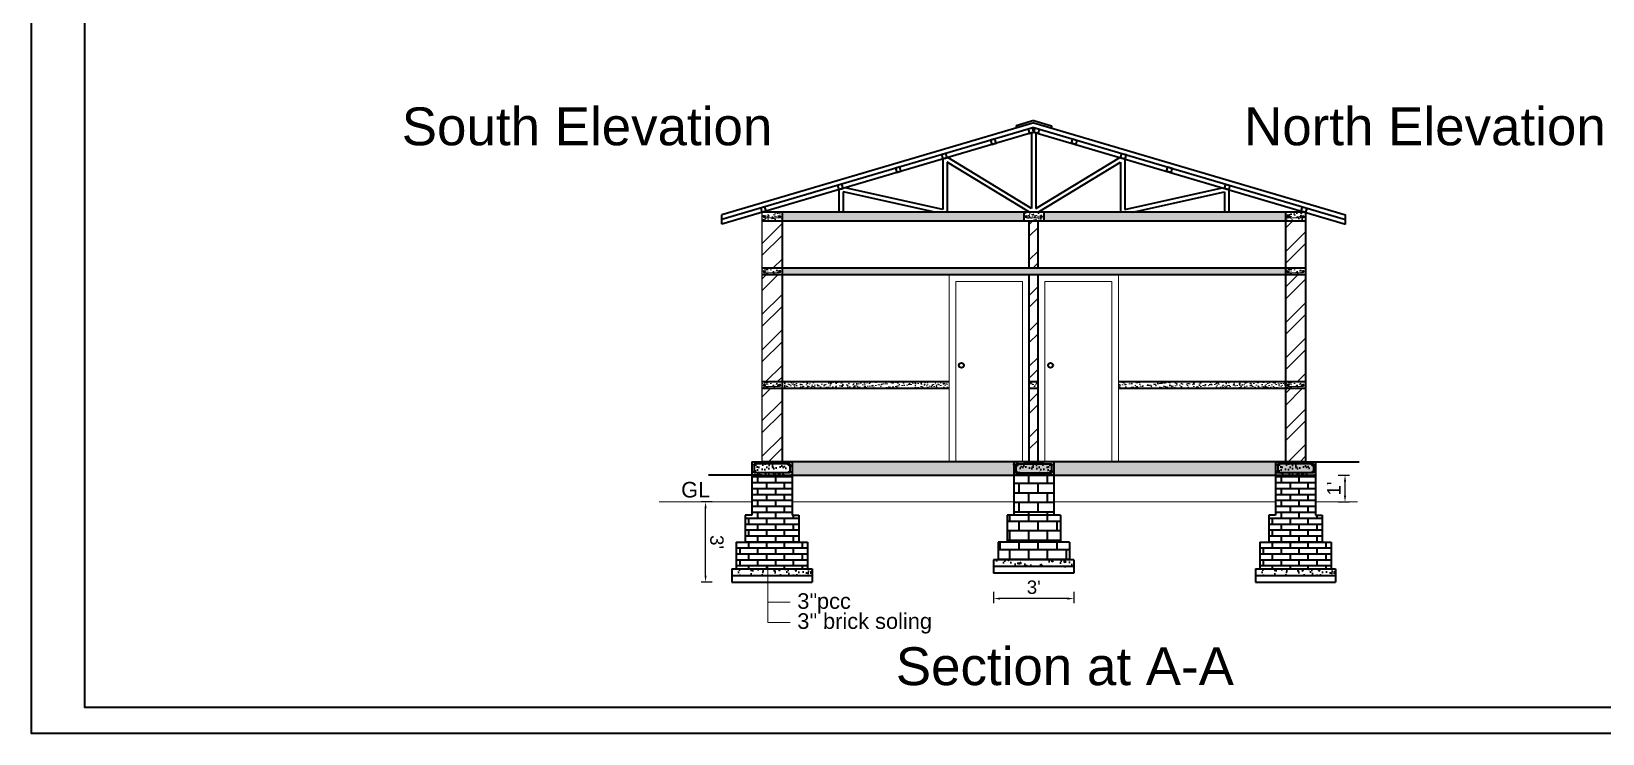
# Model space of a CAD drawing. Header units: inches. Extents: x 352731 to 371558, y -52658 to -39161.
# Drawn here: x 354603 to 355308, y -50405 to -50090 of the extents above; entities that cross this region are included whole.
import ezdxf

# ---------------------------------------------------------------- set-up
doc = ezdxf.new("R2010")
doc.units = ezdxf.units.IN
doc.header["$LTSCALE"] = 2
doc.header["$MEASUREMENT"] = 0
doc.header["$PDMODE"] = 34
doc.layers.get('0').update_dxf_attribs({"linetype": 'CONTINUOUS'})
doc.layers.get('DEFPOINTS').update_dxf_attribs({"color": 141, "linetype": 'CONTINUOUS'})
for name, color, linetype, lineweight in [('door', 20, 'CONTINUOUS', 35), ('steps', 253, 'CONTINUOUS', 20), ('WALL - A', 1, 'CONTINUOUS', 40)]:
    doc.layers.add(name, color=color, linetype=linetype, lineweight=lineweight)
doc.layers.add('Normal Wall', color=7, linetype='CONTINUOUS', lineweight=35, true_color=0xffaf89)
doc.styles.add('Lettring Text', font='arial.ttf')
doc.styles.get("Standard").update_dxf_attribs({"font": 'ARIALN.TTF'})
doc.dimstyles.new('Copy of Standard', dxfattribs={"dimtxt": 6, "dimasz": 2.875, "dimexe": 2, "dimexo": 4, "dimgap": 2, "dimtad": 1, "dimdec": 0, "dimrnd": 1, "dimzin": 0, "dimdsep": 46, "dimlunit": 4, "dimtxsty": 'Lettring Text', "dimcen": 0.1, "dimclrd": 7, "dimclre": 7, "dimclrt": 7, "dimazin": 0, "dimtfac": 0.645, "dimtdec": 0, "dimtmove": 1, "dimatfit": 0, "dimfxl": 3, "dimfxlon": 1, "dimtfillclr": 256, "dimtolj": 1, "dimtzin": 0, "dimlwd": -1, "dimlwe": -1, "dimarcsym": 2})
pattern_1 = [(50, (-8876.962, -20890.6873), (3.586300913, -0.313760675), [0.375, -4.125]), (355, (-8876.962, -20890.6873), (-0.693756668, 3.76096067), [0.3, -3.3]), (100.4514445, (-8876.6632, -20890.7135), (2.892544234, 3.447199955), [0.31870096, -3.50571056]), (46.1842, (-8876.962, -20889.6873), (5.336206653, -0.827596404), [0.5625, -6.1875]), (96.6356355, (-8876.5174, -20889.7563), (4.67330973, 4.870593004), [0.47805171, -5.2585688]), (351.184164, (-8876.962, -20889.6873), (4.673309725, 4.870593), [0.45, -4.950000005]), (21, (-8876.462, -20889.9373), (2.98453526, -2.013094453), [0.375, -4.125]), (326, (-8876.462, -20889.9373), (1.21657666, 3.625750225), [0.3, -3.3]), (71.4514447, (-8876.2134, -20890.105), (4.201111884, 1.612655764), [0.31870095, -3.50571056]), (37.5, (-8876.9621, -20890.6873), (0.0607992766, 1.664469269), [0, -3.26, 0, -3.35, 0, -3.3125]), (7.5, (-8876.962, -20890.6873), (1.315347687, 1.972058559), [0, -1.91, 0, -3.185, 0, -1.2625]), (327.5, (-8878.0771, -20890.6873), (2.669112181, -0.1127743587), [0, -1.25, 0, -3.9, 0, -5.175]), (317.5, (-8878.577, -20890.6873), (2.915930847, 0.500524912), [0, -1.625, 0, -2.59, 0, -3.675])]
pattern_2 = [(45, (-8876.962, -20890.687), (-7.9549513, 7.9549513), []), (45, (-8871.659, -20890.687), (-7.9549513, 7.9549513), [])]
pattern_3 = [(50, (290607.0445, 66229.519), (5.73808146, -0.50201708), [0.6, -6.6]), (355, (290607.0445, 66229.519), (-1.11001067, 6.01753707), [0.48, -5.28]), (100.4514, (290607.5227, 66229.477), (4.62807505, 5.51551634), [0.50992152, -5.6091369]), (46.1842, (290607.0445, 66231.119), (8.5379284, -1.3241521), [0.9, -9.9]), (96.6356, (290607.756, 66231.009), (7.47730164, 7.79294297), [0.7648823, -8.413704]), (351.1842, (290607.0445, 66231.119), (7.47729556, 7.7929488), [0.72, -7.92]), (21, (290607.8445, 66230.719), (4.77525642, -3.22095113), [0.6, -6.6]), (326, (290607.8445, 66230.719), (1.94652266, 5.80120036), [0.48, -5.28]), (71.4514, (290608.2424, 66230.4506), (6.72178103, 2.58024397), [0.50992152, -5.6091369]), (37.5, (290607.0445, 66229.519), (0.097278843, 2.66315083), [0, -5.216, 0, -5.36, 0, -5.3]), (7.5, (290607.0445, 66229.519), (2.1045563, 3.155293695), [0, -3.056, 0, -5.096, 0, -2.02]), (327.5, (290605.2605, 66229.519), (4.27057949, -0.180438974), [0, -2, 0, -6.24, 0, -8.28]), (317.5, (290604.4605, 66229.519), (4.66548935, 0.80083986), [0, -2.6, 0, -4.144, 0, -5.88])]
pattern_4 = [(50, (290842.0445, 66229.519), (5.73808146, -0.50201708), [0.6, -6.6]), (355, (290842.0445, 66229.519), (-1.11001067, 6.01753707), [0.48, -5.28]), (100.4514, (290842.5227, 66229.477), (4.62807505, 5.51551634), [0.50992152, -5.6091369]), (46.1842, (290842.0445, 66231.119), (8.5379284, -1.3241521), [0.9, -9.9]), (96.6356, (290842.756, 66231.009), (7.47730164, 7.79294297), [0.7648823, -8.413704]), (351.1842, (290842.0445, 66231.119), (7.47729556, 7.7929488), [0.72, -7.92]), (21, (290842.8445, 66230.719), (4.77525642, -3.22095113), [0.6, -6.6]), (326, (290842.8445, 66230.719), (1.94652266, 5.80120036), [0.48, -5.28]), (71.4514, (290843.2424, 66230.4506), (6.72178103, 2.58024397), [0.50992152, -5.6091369]), (37.5, (290842.0445, 66229.519), (0.097278843, 2.66315083), [0, -5.216, 0, -5.36, 0, -5.3]), (7.5, (290842.0445, 66229.519), (2.1045563, 3.155293695), [0, -3.056, 0, -5.096, 0, -2.02]), (327.5, (290840.2605, 66229.519), (4.27057949, -0.180438974), [0, -2, 0, -6.24, 0, -8.28]), (317.5, (290839.4605, 66229.519), (4.66548935, 0.80083986), [0, -2.6, 0, -4.144, 0, -5.88])]
pattern_5 = [(130, (419381.0383, 66229.519), (-5.73808146, -0.50201708), [0.6, -6.6]), (185, (419381.038, 66229.519), (1.11001067, 6.01753707), [0.48, -5.28]), (79.5486, (419380.56, 66229.477), (-4.62807505, 5.51551634), [0.50992152, -5.6091369]), (133.8158, (419381.038, 66231.119), (-8.5379284, -1.3241521), [0.9, -9.9]), (83.3644, (419380.327, 66231.009), (-7.47730164, 7.79294297), [0.7648823, -8.413704]), (188.8158, (419381.038, 66231.119), (-7.47729556, 7.7929488), [0.72, -7.92]), (159, (419380.2383, 66230.719), (-4.77525642, -3.22095113), [0.6, -6.6]), (214, (419380.238, 66230.719), (-1.94652266, 5.80120036), [0.48, -5.28]), (108.5486, (419379.8403, 66230.4506), (-6.72178103, 2.58024397), [0.50992152, -5.6091369]), (142.5, (419381.0383, 66229.519), (-0.097278843, 2.66315083), [0, -5.216, 0, -5.36, 0, -5.3]), (172.5, (419381.0383, 66229.519), (-2.1045563, 3.155293695), [0, -3.056, 0, -5.096, 0, -2.02]), (212.5, (419382.8223, 66229.519), (-4.27057949, -0.180438974), [0, -2, 0, -6.24, 0, -8.28]), (222.5, (419383.6223, 66229.519), (-4.66548935, 0.80083986), [0, -2.6, 0, -4.144, 0, -5.88])]
pattern_6 = [(0, (387248.512, 28970.1537), (0, 4.25), []), (90, (387248.512, 28970.154), (-8.5, 5e-16), [4.25, -4.25]), (90, (387252.762, 28970.154), (-8.5, 5e-16), [-4.25, 4.25])]

# ---------------------------------------------------------------- blocks, each defined once
blk = doc.blocks.new('*D584')
at = {"color": 7, "transparency": 16777216}
for p, q in [((354908.48, -50300.71), (354903.48, -50300.71)), ((354905.48, -50333.83), (354905.48, -50303.58)), ((354908.48, -50336.7), (354903.48, -50336.7))]:
    blk.add_line(p, q, dxfattribs=at)
at = {"color": 7, "linetype": 'ByBlock', "transparency": 16777216}
for points in [[(354905.95, -50303.58), (354905, -50303.58), (354905.48, -50300.71)], [(354905.95, -50333.83), (354905, -50333.83), (354905.48, -50336.7)]]:
    blk.add_solid(points, dxfattribs=at)
at = {"layer": 'DEFPOINTS', "color": 0, "linetype": 'ByBlock', "transparency": 16777216}
for p in [(354905.48, -50300.71), (354917.29, -50300.71), (354917.29, -50336.7)]:
    blk.add_point(p, dxfattribs=at)
at = {"color": 7, "linetype": 'ByBlock', "lineweight": 5, "transparency": 16777216, "insert": (354910.54, -50318.71), "char_height": 6, "attachment_point": 5, "rotation": 270.00118, "style": 'Lettring Text'}
blk.add_mtext("\\A1;3'", dxfattribs=at)
blk = doc.blocks.new('*D585')
at = {"color": 7, "transparency": 16777216}
for p, q in [((355189.5, -50288.7), (355194.5, -50288.7)), ((355192.5, -50297.83), (355192.5, -50291.58)), ((355189.5, -50300.71), (355194.5, -50300.71))]:
    blk.add_line(p, q, dxfattribs=at)
at = {"color": 7, "linetype": 'ByBlock', "transparency": 16777216}
for points in [[(355192.02, -50291.58), (355192.98, -50291.58), (355192.5, -50288.7)], [(355192.02, -50297.83), (355192.98, -50297.83), (355192.5, -50300.71)]]:
    blk.add_solid(points, dxfattribs=at)
at = {"layer": 'DEFPOINTS', "color": 0, "linetype": 'ByBlock', "transparency": 16777216}
for p in [(355179.29, -50288.7), (355192.5, -50288.7), (355179.29, -50300.71)]:
    blk.add_point(p, dxfattribs=at)
at = {"color": 7, "linetype": 'ByBlock', "lineweight": 5, "transparency": 16777216, "insert": (355187.49, -50294.71), "char_height": 6, "attachment_point": 5, "rotation": 90, "style": 'Lettring Text'}
blk.add_mtext("\\A1;1'", dxfattribs=at)
blk = doc.blocks.new('*D580')
at = {"color": 7, "transparency": 16777216}
for p, q in [((355034.79, -50341.09), (355034.79, -50346.09)), ((355067.92, -50344.09), (355037.67, -50344.09)), ((355070.79, -50341.09), (355070.79, -50346.09))]:
    blk.add_line(p, q, dxfattribs=at)
at = {"color": 7, "linetype": 'ByBlock', "transparency": 16777216}
for points in [[(355037.67, -50343.61), (355037.67, -50344.57), (355034.79, -50344.09)], [(355067.92, -50343.61), (355067.92, -50344.57), (355070.79, -50344.09)]]:
    blk.add_solid(points, dxfattribs=at)
at = {"layer": 'DEFPOINTS', "color": 0, "linetype": 'ByBlock', "transparency": 16777216}
for p in [(355034.79, -50332.7), (355070.79, -50332.7), (355034.79, -50344.09)]:
    blk.add_point(p, dxfattribs=at)
at = {"color": 7, "linetype": 'ByBlock', "lineweight": 5, "transparency": 16777216, "insert": (355052.79, -50339.02), "char_height": 6, "attachment_point": 5, "style": 'Lettring Text'}
blk.add_mtext("\\A1;3'", dxfattribs=at)

msp = doc.modelspace()

# ---------------------------------------------------------------- hatches: boundary and pattern name
at = {"linetype": 'ByBlock', "lineweight": 5}
h = msp.add_hatch(dxfattribs=at)
h.set_pattern_fill('AR-CONC', scale=0.5, style=0)
h.set_pattern_definition(pattern_1)
h.paths.add_polyline_path([(354939.79, -50170.7), (354930.79, -50170.7), (354930.79, -50174.7), (354939.79, -50174.7)])
h.paths.add_polyline_path([(354938.73, -50173.21, -0.424176), (354938.21, -50172.72, -1), (354939.2, -50172.72, -0.404321), (354938.73, -50173.21), (354931.89, -50173.21, -0.424176), (354931.38, -50172.72, -1), (354932.37, -50172.72, -0.404321), (354931.89, -50173.21)], flags=16)
h = msp.add_hatch(color=7, dxfattribs=at)
h.paths.add_polyline_path([(354931.38, -50172.72, -0.414214), (354931.87, -50172.22), (354932.04, -50172.25, -0.315664), (354932.37, -50172.72, -1)])
h.paths.add_polyline_path([(354938.54, -50172.25), (354938.71, -50172.22, -0.414214), (354939.2, -50172.72, -0.404321), (354938.73, -50173.21), (354938.69, -50173.21, -0.404321), (354938.21, -50172.72, -0.315664)])
h = msp.add_hatch(dxfattribs=at)
h.set_pattern_fill('AR-CONC', scale=0.5, style=0)
h.set_pattern_definition(pattern_1)
h.paths.add_polyline_path([(355048.29, -50170.7), (354939.79, -50170.7), (354939.79, -50174.7), (355048.29, -50174.7)])
h = msp.add_hatch(dxfattribs=at)
h.set_pattern_fill('AR-CONC', scale=0.5, style=0)
h.set_pattern_definition(pattern_1)
h.paths.add_polyline_path([(355057.29, -50170.7), (355048.29, -50170.7), (355048.29, -50174.7), (355057.29, -50174.7)])
h.paths.add_polyline_path([(355056.23, -50173.21, -0.424176), (355055.71, -50172.72, -1), (355056.7, -50172.72, -0.404321), (355056.23, -50173.21), (355049.39, -50173.21, -0.424176), (355048.88, -50172.72, -1), (355049.87, -50172.72, -0.404321), (355049.39, -50173.21)], flags=16)
h = msp.add_hatch(color=7, dxfattribs=at)
h.paths.add_polyline_path([(355048.88, -50172.72, -0.414214), (355049.37, -50172.22), (355049.54, -50172.25, -0.315664), (355049.87, -50172.72, -1)])
h.paths.add_polyline_path([(355056.04, -50172.25), (355056.21, -50172.22, -0.414214), (355056.7, -50172.72, -0.404321), (355056.23, -50173.21), (355056.19, -50173.21, -0.404321), (355055.71, -50172.72, -0.315664)])
h = msp.add_hatch(dxfattribs=at)
h.set_pattern_fill('AR-CONC', scale=0.5, style=0)
h.set_pattern_definition(pattern_1)
h.paths.add_polyline_path([(355165.79, -50174.7), (355165.79, -50170.7), (355057.29, -50170.7), (355057.29, -50174.7)])
h = msp.add_hatch(dxfattribs=at)
h.set_pattern_fill('AR-CONC', scale=0.5, style=0)
h.set_pattern_definition(pattern_1)
h.paths.add_polyline_path([(355174.79, -50170.7), (355165.79, -50170.7), (355165.79, -50174.7), (355174.79, -50174.7)])
h.paths.add_polyline_path([(355173.73, -50173.21, -0.424176), (355173.21, -50172.72, -1), (355174.2, -50172.72, -0.404321), (355173.73, -50173.21), (355166.89, -50173.21, -0.424176), (355166.38, -50172.72, -1), (355167.37, -50172.72, -0.404321), (355166.89, -50173.21)], flags=16)
h = msp.add_hatch(color=7, dxfattribs=at)
h.paths.add_polyline_path([(355166.38, -50172.72, -0.414214), (355166.87, -50172.22), (355167.04, -50172.25, -0.315664), (355167.37, -50172.72, -1)])
h.paths.add_polyline_path([(355173.54, -50172.25), (355173.71, -50172.22, -0.414214), (355174.2, -50172.72, -0.404321), (355173.73, -50173.21), (355173.69, -50173.21, -0.404321), (355173.21, -50172.72, -0.315664)])
h = msp.add_hatch(dxfattribs=at)
h.set_pattern_fill('AR-CONC', scale=0.5, style=0)
h.set_pattern_definition([(50, (308691.8662, 18609.048), (3.58630091, -0.31376067), [0.375, -4.125]), (355, (308691.866, 18609.048), (-0.69375667, 3.76096067), [0.3, -3.3]), (100.4514, (308692.165, 18609.022), (2.89254691, 3.44719771), [0.31870095, -3.50571056]), (46.1842, (308691.866, 18610.048), (5.33620524, -0.82759507), [0.5625, -6.1875]), (96.6356, (308692.311, 18609.979), (4.67331353, 4.87058935), [0.47805144, -5.258565]), (351.1842, (308691.866, 18610.048), (4.67330973, 4.870593), [0.45, -4.95]), (21, (308692.3662, 18609.798), (2.98453526, -2.01309445), [0.375, -4.125]), (326, (308692.366, 18609.798), (1.21657666, 3.62575023), [0.3, -3.3]), (71.4514, (308692.615, 18609.6302), (4.20111314, 1.61265248), [0.31870095, -3.50571056]), (37.5, (308691.8662, 18609.048), (0.060799277, 1.66446927), [0, -3.26, 0, -3.35, 0, -3.3125]), (7.5, (308691.8662, 18609.048), (1.315347687, 1.97205856), [0, -1.91, 0, -3.185, 0, -1.2625]), (327.5, (308690.7512, 18609.048), (2.66911218, -0.112774359), [0, -1.25, 0, -3.9, 0, -5.175]), (317.5, (308690.2512, 18609.048), (2.91593085, 0.50052491), [0, -1.625, 0, -2.59, 0, -3.675])])
h.paths.add_polyline_path([(354939.79, -50195.7), (354930.79, -50195.7), (354930.79, -50198.7), (354939.79, -50198.7)])
h.paths.add_polyline_path([(354938.69, -50197.84, -0.404321), (354938.21, -50197.34, -1), (354939.2, -50197.34, -0.424176), (354938.69, -50197.84), (354931.89, -50197.84, -0.424176), (354931.38, -50197.34, -1), (354932.37, -50197.34, -0.404321), (354931.89, -50197.84)], flags=16)
h = msp.add_hatch(color=7, dxfattribs=at)
h.paths.add_polyline_path([(354939.2, -50197.34, 0.414214), (354938.71, -50196.85), (354938.54, -50196.88, 0.315664), (354938.21, -50197.34, 1)])
h.paths.add_polyline_path([(354932.04, -50196.88), (354931.87, -50196.85, 0.414214), (354931.38, -50197.34, 0.404321), (354931.86, -50197.84), (354931.89, -50197.84, 0.404321), (354932.37, -50197.34, 0.315664)])
h = msp.add_hatch(dxfattribs=at)
h.set_pattern_fill('AR-CONC', scale=0.5, style=0)
h.set_pattern_definition(pattern_1)
h.paths.add_polyline_path([(355165.79, -50198.7), (355165.79, -50195.7), (354939.79, -50195.7), (354939.79, -50198.7)])
h = msp.add_hatch(dxfattribs=at)
h.set_pattern_fill('AR-CONC', scale=0.5, style=0)
h.set_pattern_definition([(50, (308926.8662, 18609.048), (3.58630091, -0.31376067), [0.375, -4.125]), (355, (308926.866, 18609.048), (-0.69375667, 3.76096067), [0.3, -3.3]), (100.4514, (308927.165, 18609.022), (2.89254691, 3.44719771), [0.31870095, -3.50571056]), (46.1842, (308926.866, 18610.048), (5.33620524, -0.82759507), [0.5625, -6.1875]), (96.6356, (308927.311, 18609.979), (4.67331353, 4.87058935), [0.47805144, -5.258565]), (351.1842, (308926.866, 18610.048), (4.67330973, 4.870593), [0.45, -4.95]), (21, (308927.3662, 18609.798), (2.98453526, -2.01309445), [0.375, -4.125]), (326, (308927.366, 18609.798), (1.21657666, 3.62575023), [0.3, -3.3]), (71.4514, (308927.615, 18609.6302), (4.20111314, 1.61265248), [0.31870095, -3.50571056]), (37.5, (308926.8662, 18609.048), (0.060799277, 1.66446927), [0, -3.26, 0, -3.35, 0, -3.3125]), (7.5, (308926.8662, 18609.048), (1.315347687, 1.97205856), [0, -1.91, 0, -3.185, 0, -1.2625]), (327.5, (308925.7512, 18609.048), (2.66911218, -0.112774359), [0, -1.25, 0, -3.9, 0, -5.175]), (317.5, (308925.2512, 18609.048), (2.91593085, 0.50052491), [0, -1.625, 0, -2.59, 0, -3.675])])
h.paths.add_polyline_path([(355174.79, -50195.7), (355165.79, -50195.7), (355165.79, -50198.7), (355174.79, -50198.7)])
h.paths.add_polyline_path([(355173.69, -50197.84, -0.404321), (355173.21, -50197.34, -1), (355174.2, -50197.34, -0.424176), (355173.69, -50197.84), (355166.89, -50197.84, -0.424176), (355166.38, -50197.34, -1), (355167.37, -50197.34, -0.404321), (355166.89, -50197.84)], flags=16)
h = msp.add_hatch(color=7, dxfattribs=at)
h.paths.add_polyline_path([(355174.2, -50197.34, 0.414214), (355173.71, -50196.85), (355173.54, -50196.88, 0.315664), (355173.21, -50197.34, 1)])
h.paths.add_polyline_path([(355167.04, -50196.88), (355166.87, -50196.85, 0.414214), (355166.38, -50197.34, 0.404321), (355166.86, -50197.84), (355166.89, -50197.84, 0.404321), (355167.37, -50197.34, 0.315664)])
h = msp.add_hatch(dxfattribs=at)
h.set_pattern_fill('AR-CONC', scale=0.5, style=0)
h.set_pattern_definition([(50, (308691.8662, 18558.048), (3.58630091, -0.31376067), [0.375, -4.125]), (355, (308691.866, 18558.048), (-0.69375667, 3.76096067), [0.3, -3.3]), (100.4514, (308692.165, 18558.022), (2.89254691, 3.44719771), [0.31870095, -3.50571056]), (46.1842, (308691.866, 18559.048), (5.33620524, -0.82759507), [0.5625, -6.1875]), (96.6356, (308692.311, 18558.979), (4.67331353, 4.87058935), [0.47805144, -5.258565]), (351.1842, (308691.866, 18559.048), (4.67330973, 4.870593), [0.45, -4.95]), (21, (308692.3662, 18558.798), (2.98453526, -2.01309445), [0.375, -4.125]), (326, (308692.366, 18558.798), (1.21657666, 3.62575023), [0.3, -3.3]), (71.4514, (308692.615, 18558.6302), (4.20111314, 1.61265248), [0.31870095, -3.50571056]), (37.5, (308691.8662, 18558.048), (0.060799277, 1.66446927), [0, -3.26, 0, -3.35, 0, -3.3125]), (7.5, (308691.8662, 18558.048), (1.315347687, 1.97205856), [0, -1.91, 0, -3.185, 0, -1.2625]), (327.5, (308690.7512, 18558.048), (2.66911218, -0.112774359), [0, -1.25, 0, -3.9, 0, -5.175]), (317.5, (308690.2512, 18558.048), (2.91593085, 0.50052491), [0, -1.625, 0, -2.59, 0, -3.675])])
h.paths.add_polyline_path([(354939.79, -50246.7), (354930.79, -50246.7), (354930.79, -50249.7), (354939.79, -50249.7)])
h.paths.add_polyline_path([(354938.69, -50248.84, -0.404321), (354938.21, -50248.34, -1), (354939.2, -50248.34, -0.424176), (354938.69, -50248.84), (354931.89, -50248.84, -0.424176), (354931.38, -50248.34, -1), (354932.37, -50248.34, -0.404321), (354931.89, -50248.84)], flags=16)
h = msp.add_hatch(dxfattribs=at)
h.set_pattern_fill('AR-CONC', scale=0.5, style=0)
h.set_pattern_definition(pattern_1)
h.paths.add_polyline_path([(355014.79, -50249.7), (355014.79, -50246.7), (354939.79, -50246.7), (354939.79, -50249.7)])
h = msp.add_hatch(dxfattribs=at)
h.set_pattern_fill('AR-CONC', scale=0.5, style=0)
h.set_pattern_definition(pattern_1)
h.paths.add_polyline_path([(355054.79, -50249.7), (355054.79, -50246.7), (355050.79, -50246.7), (355050.79, -50249.7)])
h = msp.add_hatch(dxfattribs=at)
h.set_pattern_fill('AR-CONC', scale=0.5, style=0)
h.set_pattern_definition(pattern_1)
h.paths.add_polyline_path([(355090.79, -50246.7), (355090.79, -50249.7), (355165.79, -50249.7), (355165.79, -50246.7)])
h = msp.add_hatch(dxfattribs=at)
h.set_pattern_fill('AR-CONC', scale=0.5, style=0)
h.set_pattern_definition([(50, (308926.8662, 18558.048), (3.58630091, -0.31376067), [0.375, -4.125]), (355, (308926.866, 18558.048), (-0.69375667, 3.76096067), [0.3, -3.3]), (100.4514, (308927.165, 18558.022), (2.89254691, 3.44719771), [0.31870095, -3.50571056]), (46.1842, (308926.866, 18559.048), (5.33620524, -0.82759507), [0.5625, -6.1875]), (96.6356, (308927.311, 18558.979), (4.67331353, 4.87058935), [0.47805144, -5.258565]), (351.1842, (308926.866, 18559.048), (4.67330973, 4.870593), [0.45, -4.95]), (21, (308927.3662, 18558.798), (2.98453526, -2.01309445), [0.375, -4.125]), (326, (308927.366, 18558.798), (1.21657666, 3.62575023), [0.3, -3.3]), (71.4514, (308927.615, 18558.6302), (4.20111314, 1.61265248), [0.31870095, -3.50571056]), (37.5, (308926.8662, 18558.048), (0.060799277, 1.66446927), [0, -3.26, 0, -3.35, 0, -3.3125]), (7.5, (308926.8662, 18558.048), (1.315347687, 1.97205856), [0, -1.91, 0, -3.185, 0, -1.2625]), (327.5, (308925.7512, 18558.048), (2.66911218, -0.112774359), [0, -1.25, 0, -3.9, 0, -5.175]), (317.5, (308925.2512, 18558.048), (2.91593085, 0.50052491), [0, -1.625, 0, -2.59, 0, -3.675])])
h.paths.add_polyline_path([(355174.79, -50246.7), (355165.79, -50246.7), (355165.79, -50249.7), (355174.79, -50249.7)])
h.paths.add_polyline_path([(355173.69, -50248.84, -0.404321), (355173.21, -50248.34, -1), (355174.2, -50248.34, -0.424176), (355173.69, -50248.84), (355166.89, -50248.84, -0.424176), (355166.38, -50248.34, -1), (355167.37, -50248.34, -0.404321), (355166.89, -50248.84)], flags=16)
h = msp.add_hatch(color=7, dxfattribs=at)
h.paths.add_polyline_path([(354939.2, -50248.34, 0.414214), (354938.71, -50247.85), (354938.54, -50247.88, 0.315664), (354938.21, -50248.34, 1)])
h.paths.add_polyline_path([(354932.04, -50247.88), (354931.87, -50247.85, 0.414214), (354931.38, -50248.34, 0.404321), (354931.86, -50248.84), (354931.89, -50248.84, 0.404321), (354932.37, -50248.34, 0.315664)])
h = msp.add_hatch(color=7, dxfattribs=at)
h.paths.add_polyline_path([(355174.2, -50248.34, 0.414214), (355173.71, -50247.85), (355173.54, -50247.88, 0.315664), (355173.21, -50248.34, 1)])
h.paths.add_polyline_path([(355167.04, -50247.88), (355166.87, -50247.85, 0.414214), (355166.38, -50248.34, 0.404321), (355166.86, -50248.84), (355166.89, -50248.84, 0.404321), (355167.37, -50248.34, 0.315664)])
at = {"layer": 'door', "ltscale": 0.5}
h = msp.add_hatch(dxfattribs=at)
h.set_pattern_fill('AR-BRSTD', color=256)
h.set_pattern_definition([(0, (199532.9705, -23395.2754), (0, 2.667), []), (90, (199532.9705, -23395.2754), (-4, 2.667), [2.667, -2.667])])
h.paths.add_polyline_path([(354944.29, -50288.7), (354926.29, -50288.7), (354926.29, -50306.7), (354944.29, -50306.7)])
h.paths.add_polyline_path([(354947.29, -50306.7), (354923.29, -50306.7), (354923.29, -50318.7), (354944.29, -50318.7), (354947.29, -50318.7)])
h.paths.add_polyline_path([(354951.29, -50318.7), (354944.29, -50318.7), (354923.29, -50318.7), (354919.29, -50318.7), (354919.29, -50330.7), (354951.29, -50330.7)])
h = msp.add_hatch(dxfattribs=at)
h.set_pattern_fill('AR-CONC', color=256, scale=0.8, style=0)
h.set_pattern_definition(pattern_3)
h.paths.add_polyline_path([(354944.29, -50282.7), (354926.29, -50282.7), (354926.29, -50288.7), (354944.29, -50288.7), (354944.29, -50283.65)])
h.paths.add_polyline_path([(354943.29, -50283.65), (354943.29, -50287.7), (354927.29, -50287.7), (354927.29, -50283.65), (354927.59, -50283.65, -0.049683), (354927.66, -50283.65)], flags=16)
h.paths.add_polyline_path([(354943.28, -50283.99, -1), (354942.62, -50283.99, -1)], flags=0)
h.paths.add_polyline_path([(354943.29, -50287.37, -1), (354942.62, -50287.37, -1)], flags=16)
h.paths.add_polyline_path([(354927.96, -50287.37, -1), (354927.29, -50287.37, -1)], flags=16)
h = msp.add_hatch(dxfattribs=at)
h.set_pattern_fill('AR-CONC', color=256, scale=0.8, style=0)
h.set_pattern_definition(pattern_3)
h.paths.add_polyline_path([(354943.29, -50283.65), (354927.29, -50283.65), (354927.29, -50287.7), (354943.29, -50287.7)])
h = msp.add_hatch(color=256, dxfattribs=at)
h.paths.add_polyline_path([(354927.96, -50283.99, 0.385424), (354927.66, -50283.65), (354927.59, -50283.65, 0.385424), (354927.29, -50283.99, 1)])
h.paths.add_polyline_path([(354927.29, -50287.37, 1), (354927.96, -50287.37, 1)])
h.paths.add_polyline_path([(354942.62, -50283.99, 1), (354943.28, -50283.99, 1)])
h.paths.add_polyline_path([(354942.62, -50287.37, 1), (354943.29, -50287.37, 1)])
h = msp.add_hatch(dxfattribs=at)
h.set_pattern_fill('BRICK', color=256, scale=17, style=0)
h.set_pattern_definition(pattern_6)
h.paths.add_polyline_path([(355040.79, -50306.7), (355064.79, -50306.7), (355064.79, -50318.7), (355043.79, -50318.7), (355040.79, -50318.7)])
h.paths.add_polyline_path([(355043.79, -50288.7), (355061.79, -50288.7), (355061.79, -50294.7), (355061.79, -50306.7), (355043.79, -50306.7)])
h = msp.add_hatch(dxfattribs=at)
h.set_pattern_fill('AR-CONC', color=256, scale=0.8, style=0)
h.set_pattern_definition(pattern_5)
h.paths.add_polyline_path([(355061.79, -50282.7), (355061.79, -50288.7), (355043.79, -50288.7), (355043.79, -50283.65), (355043.79, -50282.7)])
h.paths.add_polyline_path([(355060.79, -50287.7), (355060.79, -50283.65), (355060.49, -50283.65, 0.049683), (355060.42, -50283.65), (355044.79, -50283.65), (355044.79, -50287.7)], flags=16)
h.paths.add_polyline_path([(355045.47, -50283.99, 1), (355044.8, -50283.99, 1)], flags=0)
h.paths.add_polyline_path([(355045.46, -50287.37, 1), (355044.79, -50287.37, 1)], flags=16)
h.paths.add_polyline_path([(355060.79, -50287.37, 1), (355060.12, -50287.37, 1)], flags=16)
h = msp.add_hatch(dxfattribs=at)
h.set_pattern_fill('AR-CONC', color=256, scale=0.8, style=0)
h.set_pattern_definition(pattern_5)
h.paths.add_polyline_path([(355044.79, -50283.65), (355060.79, -50283.65), (355060.79, -50287.7), (355044.79, -50287.7)])
h = msp.add_hatch(dxfattribs=at)
h.set_pattern_fill('AR-BRSTD', color=256)
h.set_pattern_definition([(0, (199767.9705, -23395.2754), (0, 2.667), []), (90, (199767.9705, -23395.2754), (-4, 2.667), [2.667, -2.667])])
h.paths.add_polyline_path([(355179.29, -50288.7), (355161.29, -50288.7), (355161.29, -50306.7), (355179.29, -50306.7)])
h.paths.add_polyline_path([(355182.29, -50306.7), (355158.29, -50306.7), (355158.29, -50318.7), (355179.29, -50318.7), (355182.29, -50318.7)])
h.paths.add_polyline_path([(355186.29, -50318.7), (355179.29, -50318.7), (355158.29, -50318.7), (355154.29, -50318.7), (355154.29, -50330.7), (355186.29, -50330.7)])
h = msp.add_hatch(dxfattribs=at)
h.set_pattern_fill('AR-CONC', color=256, scale=0.8, style=0)
h.set_pattern_definition(pattern_4)
h.paths.add_polyline_path([(355179.29, -50282.7), (355161.29, -50282.7), (355161.29, -50288.7), (355179.29, -50288.7), (355179.29, -50283.65)])
h.paths.add_polyline_path([(355178.29, -50283.65), (355178.29, -50287.7), (355162.29, -50287.7), (355162.29, -50283.65), (355162.59, -50283.65, -0.049683), (355162.66, -50283.65)], flags=16)
h.paths.add_polyline_path([(355178.28, -50283.99, -1), (355177.62, -50283.99, -1)], flags=0)
h.paths.add_polyline_path([(355178.29, -50287.37, -1), (355177.62, -50287.37, -1)], flags=16)
h.paths.add_polyline_path([(355162.96, -50287.37, -1), (355162.29, -50287.37, -1)], flags=16)
h = msp.add_hatch(dxfattribs=at)
h.set_pattern_fill('AR-CONC', color=256, scale=0.8, style=0)
h.set_pattern_definition(pattern_4)
h.paths.add_polyline_path([(355178.29, -50283.65), (355162.29, -50283.65), (355162.29, -50287.7), (355178.29, -50287.7)])
h = msp.add_hatch(color=256, dxfattribs=at)
h.paths.add_polyline_path([(355162.96, -50283.99, 0.385424), (355162.66, -50283.65), (355162.59, -50283.65, 0.385424), (355162.29, -50283.99, 1)])
h.paths.add_polyline_path([(355162.29, -50287.37, 1), (355162.96, -50287.37, 1)])
h.paths.add_polyline_path([(355177.62, -50283.99, 1), (355178.28, -50283.99, 1)])
h.paths.add_polyline_path([(355177.62, -50287.37, 1), (355178.29, -50287.37, 1)])
h = msp.add_hatch(dxfattribs=at)
h.set_pattern_fill('BRICK', color=256, scale=17, style=0)
h.set_pattern_definition(pattern_6)
h.paths.add_polyline_path([(355036.79, -50318.7), (355068.79, -50318.7), (355068.79, -50326.7), (355036.79, -50326.7)])
h = msp.add_hatch(dxfattribs=at)
h.set_pattern_fill('AR-CONC', color=256, style=0)
h.set_pattern_definition([(50, (350167.552, 18112.1777), (7.17260183, -0.62752135), [0.75, -8.25]), (355, (350167.552, 18112.178), (-1.3875133, 7.5219213), [0.6, -6.6]), (100.4514, (350168.15, 18112.1254), (5.7850938, 6.8943954), [0.6374019, -7.0114211]), (46.1842, (350167.552, 18114.178), (10.6724105, -1.6551901), [1.125, -12.375]), (96.6356, (350168.441, 18114.04), (9.346627, 9.7411787), [0.9561029, -10.51713]), (351.1842, (350167.552, 18114.178), (9.3466195, 9.741186), [0.9, -9.9]), (21, (350168.552, 18113.6777), (5.9690705, -4.0261889), [0.75, -8.25]), (326, (350168.552, 18113.678), (2.4331533, 7.25150045), [0.6, -6.6]), (71.4514, (350169.0494, 18113.342), (8.4022263, 3.225305), [0.6374019, -7.0114211]), (37.5, (350167.552, 18112.1777), (0.12159855, 3.32893854), [0, -6.52, 0, -6.7, 0, -6.625]), (7.5, (350167.552, 18112.1777), (2.63069537, 3.94411712), [0, -3.82, 0, -6.37, 0, -2.525]), (327.5, (350165.322, 18112.1777), (5.33822436, -0.22554872), [0, -2.5, 0, -7.8, 0, -10.35]), (317.5, (350164.322, 18112.1777), (5.8318617, 1.00104982), [0, -3.25, 0, -5.18, 0, -7.35])])
h.paths.add_polyline_path([(354953.29, -50330.7), (354917.29, -50330.7), (354917.29, -50333.7), (354953.29, -50333.7)])
h = msp.add_hatch(dxfattribs=at)
h.set_pattern_fill('AR-CONC', color=256, style=0)
h.set_pattern_definition([(130, (359634.531, 18116.1777), (-7.17260183, -0.62752135), [0.75, -8.25]), (185, (359634.531, 18116.178), (1.3875133, 7.5219213), [0.6, -6.6]), (79.5486, (359633.933, 18116.1254), (-5.7850938, 6.8943954), [0.6374019, -7.0114211]), (133.8158, (359634.531, 18118.178), (-10.6724105, -1.6551901), [1.125, -12.375]), (83.3644, (359633.641, 18118.04), (-9.346627, 9.7411787), [0.9561029, -10.51713]), (188.8158, (359634.531, 18118.178), (-9.3466195, 9.741186), [0.9, -9.9]), (159, (359633.531, 18117.6777), (-5.9690705, -4.0261889), [0.75, -8.25]), (214, (359633.531, 18117.678), (-2.4331533, 7.25150045), [0.6, -6.6]), (108.5486, (359633.0334, 18117.342), (-8.4022263, 3.225305), [0.6374019, -7.0114211]), (142.5, (359634.5308, 18116.1777), (-0.12159855, 3.32893854), [0, -6.52, 0, -6.7, 0, -6.625]), (172.5, (359634.5308, 18116.1777), (-2.63069537, 3.94411712), [0, -3.82, 0, -6.37, 0, -2.525]), (212.5, (359636.7608, 18116.1777), (-5.33822436, -0.22554872), [0, -2.5, 0, -7.8, 0, -10.35]), (222.5, (359637.761, 18116.1777), (-5.8318617, 1.00104982), [0, -3.25, 0, -5.18, 0, -7.35])])
h.paths.add_polyline_path([(355070.79, -50326.7), (355070.79, -50329.7), (355056.24, -50329.7), (355056.24, -50326.7)])
h.paths.add_polyline_path([(355056.24, -50329.7), (355034.79, -50329.7), (355034.79, -50326.7), (355056.24, -50326.7)])
h = msp.add_hatch(dxfattribs=at)
h.set_pattern_fill('AR-CONC', color=256, style=0)
h.set_pattern_definition([(50, (350402.552, 18112.1777), (7.17260183, -0.62752135), [0.75, -8.25]), (355, (350402.552, 18112.178), (-1.3875133, 7.5219213), [0.6, -6.6]), (100.4514, (350403.15, 18112.1254), (5.7850938, 6.8943954), [0.6374019, -7.0114211]), (46.1842, (350402.552, 18114.178), (10.6724105, -1.6551901), [1.125, -12.375]), (96.6356, (350403.441, 18114.04), (9.346627, 9.7411787), [0.9561029, -10.51713]), (351.1842, (350402.552, 18114.178), (9.3466195, 9.741186), [0.9, -9.9]), (21, (350403.552, 18113.6777), (5.9690705, -4.0261889), [0.75, -8.25]), (326, (350403.552, 18113.678), (2.4331533, 7.25150045), [0.6, -6.6]), (71.4514, (350404.0494, 18113.342), (8.4022263, 3.225305), [0.6374019, -7.0114211]), (37.5, (350402.552, 18112.1777), (0.12159855, 3.32893854), [0, -6.52, 0, -6.7, 0, -6.625]), (7.5, (350402.552, 18112.1777), (2.63069537, 3.94411712), [0, -3.82, 0, -6.37, 0, -2.525]), (327.5, (350400.322, 18112.1777), (5.33822436, -0.22554872), [0, -2.5, 0, -7.8, 0, -10.35]), (317.5, (350399.322, 18112.1777), (5.8318617, 1.00104982), [0, -3.25, 0, -5.18, 0, -7.35])])
h.paths.add_polyline_path([(355188.29, -50330.7), (355152.29, -50330.7), (355152.29, -50333.7), (355188.29, -50333.7)])
at = {"layer": 'steps', "ltscale": 0.3}
h = msp.add_hatch(dxfattribs=at)
h.set_pattern_fill('AR-CONC', scale=0.8, style=0)
h.set_pattern_definition([(50, (355070.2914, -50285.703), (5.73808, -0.50202), [0.6, -6.6]), (355, (355070.2914, -50285.703), (-1.11, 6.01754), [0.48, -5.28]), (100.4514, (355070.7696, -50285.745), (4.62807, 5.51552), [0.50992, -5.60914]), (46.184, (355070.2914, -50284.103), (8.53793, -1.32415), [0.9, -9.9]), (96.636, (355071.003, -50284.213), (7.4773, 7.79295), [0.7649, -8.4137]), (351.184, (355070.291, -50284.103), (7.4773, 7.79295), [0.72, -7.92]), (21, (355071.0914, -50284.503), (4.77526, -3.22095), [0.6, -6.6]), (326, (355071.0914, -50284.503), (1.94652, 5.8012), [0.48, -5.28]), (71.4514, (355071.4893, -50284.7714), (6.72178, 2.58025), [0.50992, -5.60914]), (37.5, (355070.2914, -50285.703), (0.09728, 2.66315), [0, -5.216, 0, -5.36, 0, -5.3]), (7.5, (355070.2914, -50285.703), (2.104556, 3.155294), [0, -3.056, 0, -5.096, 0, -2.02]), (327.5, (355068.5074, -50285.703), (4.27058, -0.18044), [0, -2, 0, -6.24, 0, -8.28]), (317.5, (355067.7074, -50285.703), (4.66549, 0.80084), [0, -2.6, 0, -4.144, 0, -5.88])])
h.paths.add_polyline_path([(355061.29, -50282.7), (354944.29, -50282.7), (354944.29, -50288.7), (355061.29, -50288.7)])
h.paths.add_polyline_path([(355179.29, -50282.7), (355061.29, -50282.7), (355061.29, -50288.7), (355179.29, -50288.7)])
at = {"layer": 'WALL - A', "lineweight": 25}
h = msp.add_hatch(dxfattribs=at)
h.set_pattern_fill('ANSI32', color=256, scale=30, style=0)
h.set_pattern_definition(pattern_2)
h.paths.add_polyline_path([(354939.79, -50174.7), (354930.79, -50174.7), (354930.79, -50195.7), (354939.79, -50195.7)])
h = msp.add_hatch(dxfattribs=at)
h.set_pattern_fill('ANSI32', color=256, scale=30, style=0)
h.set_pattern_definition(pattern_2)
h.paths.add_polyline_path([(355054.79, -50174.7), (355050.79, -50174.7), (355050.79, -50195.7), (355054.79, -50195.7)])
h = msp.add_hatch(dxfattribs=at)
h.set_pattern_fill('ANSI32', color=256, scale=30, style=0)
h.set_pattern_definition(pattern_2)
h.paths.add_polyline_path([(355165.79, -50195.7), (355174.79, -50195.7), (355174.79, -50174.7), (355165.79, -50174.7)])
h = msp.add_hatch(dxfattribs=at)
h.set_pattern_fill('ANSI32', color=256, scale=30, style=0)
h.set_pattern_definition(pattern_2)
h.paths.add_polyline_path([(354939.79, -50246.7), (354939.79, -50198.7), (354930.79, -50198.7), (354930.79, -50246.7)])
h = msp.add_hatch(dxfattribs=at)
h.set_pattern_fill('ANSI32', color=256, scale=30, style=0)
h.set_pattern_definition(pattern_2)
h.paths.add_polyline_path([(355054.79, -50198.7), (355050.79, -50198.7), (355050.79, -50246.7), (355054.79, -50246.7)])
h = msp.add_hatch(dxfattribs=at)
h.set_pattern_fill('ANSI32', color=256, scale=30, style=0)
h.set_pattern_definition(pattern_2)
h.paths.add_polyline_path([(355174.79, -50198.7), (355165.79, -50198.7), (355165.79, -50246.7), (355174.79, -50246.7)])
h = msp.add_hatch(dxfattribs=at)
h.set_pattern_fill('ANSI32', color=256, scale=30, style=0)
h.set_pattern_definition(pattern_2)
h.paths.add_polyline_path([(354939.79, -50282.7), (354939.79, -50249.7), (354930.79, -50249.7), (354930.79, -50282.7)])
h = msp.add_hatch(dxfattribs=at)
h.set_pattern_fill('ANSI32', color=256, scale=30, style=0)
h.set_pattern_definition(pattern_2)
h.paths.add_polyline_path([(355054.79, -50249.7), (355050.79, -50249.7), (355050.79, -50282.7), (355054.79, -50282.7)])
h = msp.add_hatch(dxfattribs=at)
h.set_pattern_fill('ANSI32', color=256, scale=30, style=0)
h.set_pattern_definition(pattern_2)
h.paths.add_polyline_path([(355174.79, -50249.7), (355165.79, -50249.7), (355165.79, -50282.7), (355174.79, -50282.7)])

# ---------------------------------------------------------------- linework, layer by layer
at = {"color": 7, "linetype": 'ByBlock', "lineweight": 5}
for p, q in [((354939.79, -50170.7), (354930.79, -50170.7)), ((354939.79, -50174.7), (354930.79, -50174.7)), ((354931.87, -50172.22), (354933.62, -50172.53)), ((354938.73, -50173.21), (354931.87, -50173.21)), ((354938.71, -50172.22), (354936.96, -50172.53)), ((355049.37, -50172.22), (355051.12, -50172.53)), ((355056.23, -50173.21), (355049.37, -50173.21)), ((355056.21, -50172.22), (355054.46, -50172.53)), ((355174.79, -50170.7), (355165.79, -50170.7)), ((355174.79, -50174.7), (355165.79, -50174.7)), ((355166.87, -50172.22), (355168.62, -50172.53)), ((355173.73, -50173.21), (355166.87, -50173.21)), ((355173.71, -50172.22), (355171.96, -50172.53)), ((354930.79, -50195.7), (354939.79, -50195.7)), ((354931.87, -50196.85), (354933.62, -50197.16)), ((354938.71, -50196.85), (354936.96, -50197.16)), ((355165.79, -50195.7), (355174.79, -50195.7)), ((355166.87, -50196.85), (355168.62, -50197.16)), ((355173.71, -50196.85), (355171.96, -50197.16)), ((354930.79, -50198.7), (354939.79, -50198.7)), ((354930.79, -50198.7), (354939.79, -50198.7)), ((354931.86, -50197.84), (354938.71, -50197.84)), ((355165.79, -50198.7), (355174.79, -50198.7)), ((355165.79, -50198.7), (355174.79, -50198.7)), ((355166.86, -50197.84), (355173.71, -50197.84)), ((354930.79, -50246.7), (354939.79, -50246.7)), ((355165.79, -50246.7), (355174.79, -50246.7)), ((354930.79, -50249.7), (354939.79, -50249.7)), ((354930.79, -50249.7), (354939.79, -50249.7)), ((354931.86, -50248.84), (354938.71, -50248.84)), ((354931.87, -50247.85), (354933.62, -50248.16)), ((354938.71, -50247.85), (354936.96, -50248.16)), ((355165.79, -50249.7), (355174.79, -50249.7)), ((355165.79, -50249.7), (355174.79, -50249.7)), ((355166.86, -50248.84), (355173.71, -50248.84)), ((355166.87, -50247.85), (355168.62, -50248.16)), ((355173.71, -50247.85), (355171.96, -50248.16)), ((355179.29, -50300.71), (355198.07, -50300.71)), ((354933.44, -50354.86), (354933.44, -50329.7)), ((354933.44, -50345.77), (354943.44, -50345.77)), ((354933.44, -50354.86), (354943.44, -50354.86))]:
    msp.add_line(p, q, dxfattribs=at)
at = {"color": 7, "linetype": 'ByBlock', "lineweight": 5, "ltscale": 10}
for p, q in [((354884.66, -50300.71), (354926.29, -50300.71)), ((354944.29, -50300.71), (355043.79, -50300.7)), ((355061.79, -50300.71), (355161.29, -50300.71))]:
    msp.add_line(p, q, dxfattribs=at)
at = {"color": 7, "linetype": 'ByBlock', "lineweight": 5}
for centre in [(354931.87, -50172.72), (354938.71, -50172.72), (355049.37, -50172.72), (355056.21, -50172.72), (355166.87, -50172.72), (355173.71, -50172.72), (354931.87, -50197.34), (354938.71, -50197.34), (355166.87, -50197.34), (355173.71, -50197.34), (354931.87, -50248.34), (354938.71, -50248.34), (355166.87, -50248.34), (355173.71, -50248.34)]:
    msp.add_circle(centre, 0.496, dxfattribs=at)
at = {"layer": 'door', "ltscale": 0.5}
for p, q in [((355052.79, -50130.53), (354912.79, -50171.84)), ((355052.79, -50132.62), (354912.79, -50173.93)), ((355052.79, -50129.49), (355044.84, -50131.84)), ((355044.84, -50131.84), (355044.84, -50132.88)), ((355052.79, -50130.53), (355045.12, -50132.8)), ((355052.79, -50129.49), (355060.75, -50131.84)), ((355052.79, -50130.53), (355192.79, -50171.84)), ((355052.79, -50130.53), (355060.46, -50132.8)), ((355052.79, -50132.62), (355192.79, -50173.93)), ((355060.75, -50131.84), (355060.75, -50132.88)), ((355052.79, -50134.7), (354912.79, -50176.01)), ((355051.79, -50135), (355051.79, -50168.93)), ((355052.79, -50134.7), (355192.79, -50176.01)), ((355053.79, -50135), (355053.79, -50168.93)), ((355011.91, -50146.77), (355011.91, -50169.45)), ((355013.91, -50148.25), (355013.91, -50170.7)), ((355050.87, -50170.7), (355013.91, -50148.25)), ((355051.79, -50168.93), (355014.2, -50146.09)), ((355053.79, -50168.93), (355091.38, -50146.09)), ((355054.72, -50170.7), (355091.68, -50148.25)), ((355091.68, -50148.25), (355091.68, -50170.7)), ((355093.68, -50146.77), (355093.68, -50169.45)), ((354965.24, -50160.54), (354965.24, -50170.7)), ((354967.24, -50161.49), (354967.24, -50170.7)), ((355008.33, -50170.7), (354967.24, -50161.49)), ((355011.91, -50169.45), (354968.21, -50159.66)), ((355093.68, -50169.45), (355137.37, -50159.66)), ((355097.25, -50170.7), (355138.34, -50161.49)), ((355138.34, -50161.49), (355138.34, -50170.7)), ((355140.34, -50160.54), (355140.34, -50170.7)), ((354912.79, -50176.01), (354912.79, -50171.84)), ((355174.79, -50170.7), (354930.79, -50170.7)), ((355174.79, -50174.7), (354930.79, -50174.7)), ((354939.79, -50170.7), (354939.79, -50174.7)), ((354939.79, -50174.7), (354939.79, -50282.7)), ((355048.29, -50170.7), (355048.29, -50174.7)), ((355050.79, -50195.7), (355050.79, -50174.7)), ((355054.79, -50195.7), (355054.79, -50174.7)), ((355057.29, -50170.7), (355057.29, -50174.7)), ((355165.79, -50170.7), (355165.79, -50174.7)), ((355165.79, -50174.7), (355165.79, -50282.7)), ((355174.79, -50170.7), (355174.79, -50282.7)), ((355192.79, -50176.01), (355192.79, -50171.84)), ((354930.79, -50195.7), (355174.79, -50195.7)), ((354930.79, -50198.7), (355174.79, -50198.7)), ((355050.79, -50282.7), (355050.79, -50198.7)), ((355054.79, -50282.7), (355054.79, -50198.7)), ((354930.79, -50246.7), (355014.79, -50246.7)), ((355050.79, -50246.7), (355054.79, -50246.7)), ((355090.79, -50246.7), (355174.79, -50246.7)), ((354930.79, -50249.7), (355014.79, -50249.7)), ((355050.79, -50249.7), (355054.79, -50249.7)), ((355090.79, -50249.7), (355174.79, -50249.7)), ((354930.79, -50288.7), (354906.79, -50288.7)), ((354926.29, -50282.7), (354944.29, -50282.7)), ((354926.29, -50282.7), (354926.29, -50306.7)), ((354926.29, -50288.7), (354944.29, -50288.7)), ((354943.29, -50283.65), (354927.29, -50283.65)), ((354927.29, -50283.65), (354927.29, -50287.7)), ((354943.29, -50287.7), (354927.29, -50287.7)), ((355174.79, -50282.7), (354930.79, -50282.7)), ((354930.79, -50282.7), (354939.79, -50282.7)), ((354930.79, -50282.7), (354939.79, -50282.7)), ((354939.79, -50282.7), (354930.79, -50282.7)), ((354930.79, -50288.7), (355174.79, -50288.7)), ((354942.78, -50283.65), (354942.29, -50284.3)), ((354943.29, -50284.1), (354942.79, -50284.76)), ((354943.29, -50283.65), (354943.29, -50287.7)), ((354944.29, -50282.7), (354944.29, -50306.7)), ((355061.79, -50282.7), (355043.79, -50282.7)), ((355043.79, -50282.7), (355043.79, -50306.7)), ((355043.79, -50284.01), (355043.79, -50283.65)), ((355061.79, -50288.7), (355043.79, -50288.7)), ((355044.79, -50283.65), (355060.79, -50283.65)), ((355044.79, -50283.65), (355044.79, -50287.7)), ((355044.79, -50284.1), (355045.3, -50284.76)), ((355044.79, -50287.7), (355060.79, -50287.7)), ((355045.3, -50283.65), (355045.79, -50284.3)), ((355048.29, -50282.7), (355057.29, -50282.7)), ((355048.29, -50282.7), (355057.29, -50282.7)), ((355060.79, -50283.65), (355060.79, -50287.7)), ((355061.79, -50282.7), (355061.79, -50306.7)), ((355161.29, -50282.7), (355179.29, -50282.7)), ((355161.29, -50282.7), (355161.29, -50306.7)), ((355161.29, -50288.7), (355179.29, -50288.7)), ((355178.29, -50283.65), (355162.29, -50283.65)), ((355162.29, -50283.65), (355162.29, -50287.7)), ((355178.29, -50287.7), (355162.29, -50287.7)), ((355165.79, -50282.7), (355174.79, -50282.7)), ((355165.79, -50282.7), (355174.79, -50282.7)), ((355174.79, -50282.7), (355165.79, -50282.7)), ((355165.79, -50282.7), (355174.79, -50282.7)), ((355174.79, -50282.7), (355198.79, -50282.7)), ((355177.78, -50283.65), (355177.29, -50284.3)), ((355178.29, -50284.1), (355177.79, -50284.76)), ((355178.29, -50283.65), (355178.29, -50287.7)), ((355179.29, -50282.7), (355179.29, -50306.7)), ((355043.79, -50290.7), (355043.79, -50300.7)), ((354923.29, -50306.7), (354923.29, -50318.7)), ((354926.29, -50306.7), (354923.29, -50306.7)), ((354944.29, -50306.7), (354947.29, -50306.7)), ((354947.29, -50306.7), (354947.29, -50318.7)), ((355064.79, -50306.7), (355040.79, -50306.7)), ((355040.79, -50306.7), (355040.79, -50318.7)), ((355064.79, -50306.7), (355064.79, -50318.7)), ((355158.29, -50306.7), (355158.29, -50318.7)), ((355161.29, -50306.7), (355158.29, -50306.7)), ((355179.29, -50306.7), (355182.29, -50306.7)), ((355182.29, -50306.7), (355182.29, -50318.7)), ((354919.29, -50318.7), (354944.29, -50318.7)), ((354919.29, -50318.7), (354919.29, -50330.7)), ((354944.29, -50318.7), (354951.29, -50318.7)), ((354951.29, -50318.7), (354951.29, -50330.7)), ((355068.79, -50318.7), (355036.79, -50318.7)), ((355036.79, -50318.7), (355036.79, -50326.7)), ((355068.79, -50318.7), (355068.79, -50326.7)), ((355154.29, -50318.7), (355179.29, -50318.7)), ((355154.29, -50318.7), (355154.29, -50330.7)), ((355179.29, -50318.7), (355186.29, -50318.7)), ((355186.29, -50318.7), (355186.29, -50330.7)), ((354917.29, -50330.7), (354953.29, -50330.7)), ((354917.29, -50330.7), (354917.29, -50336.7)), ((354953.29, -50330.7), (354953.29, -50336.7)), ((355070.79, -50326.7), (355034.79, -50326.7)), ((355034.79, -50326.7), (355034.79, -50332.7)), ((355070.79, -50329.7), (355034.79, -50329.7)), ((355070.79, -50326.7), (355070.79, -50332.7)), ((355152.29, -50330.7), (355188.29, -50330.7)), ((355152.29, -50330.7), (355152.29, -50336.7)), ((355188.29, -50330.7), (355188.29, -50336.7)), ((354917.29, -50333.7), (354953.29, -50333.7)), ((354917.29, -50336.7), (354953.29, -50336.7)), ((355070.79, -50332.7), (355034.79, -50332.7)), ((355152.29, -50333.7), (355188.29, -50333.7)), ((355152.29, -50336.7), (355188.29, -50336.7))]:
    msp.add_line(p, q, dxfattribs=at)
for points in [[(355052.23, -50132.78), (355050.31, -50133.35), (355050.87, -50135.27), (355052.79, -50134.7)], [(355053.36, -50132.78), (355055.28, -50133.35), (355054.71, -50135.27), (355052.79, -50134.7)], [(355035.33, -50137.77), (355033.41, -50138.34), (355033.97, -50140.26), (355035.89, -50139.69)], [(355070.26, -50137.77), (355072.18, -50138.34), (355071.61, -50140.26), (355069.69, -50139.69)], [(355013.3, -50144.27), (355011.38, -50144.84), (355011.95, -50146.76), (355013.86, -50146.19)], [(355092.28, -50144.27), (355094.2, -50144.84), (355093.64, -50146.76), (355091.72, -50146.19)], [(354992.63, -50150.37), (354990.72, -50150.94), (354991.28, -50152.85), (354993.2, -50152.29)], [(355112.95, -50150.37), (355114.87, -50150.94), (355114.3, -50152.85), (355112.38, -50152.29)], [(354966.63, -50158.04), (354964.71, -50158.61), (354965.28, -50160.53), (354967.2, -50159.96)], [(355138.95, -50158.04), (355140.87, -50158.61), (355140.3, -50160.53), (355138.38, -50159.96)], [(354932.14, -50168.22), (354930.23, -50168.78), (354930.79, -50170.7), (354932.71, -50170.14)], [(355173.44, -50168.22), (355175.36, -50168.78), (355174.79, -50170.7), (355172.87, -50170.14)]]:
    msp.add_lwpolyline(points, close=True, dxfattribs=at)
for centre, radius in [((355020.31, -50239.39), 1.12), ((355060.31, -50239.39), 1.12), ((354927.63, -50283.99), 0.335), ((354927.63, -50287.37), 0.335), ((354942.95, -50283.99), 0.335), ((354942.96, -50287.37), 0.335), ((355045.13, -50287.37), 0.335), ((355045.13, -50283.99), 0.335), ((355060.46, -50283.99), 0.335), ((355060.46, -50287.37), 0.335), ((355162.63, -50283.99), 0.335), ((355162.63, -50287.37), 0.335), ((355177.95, -50283.99), 0.335), ((355177.96, -50287.37), 0.335)]:
    msp.add_circle(centre, radius, dxfattribs=at)
at = {"layer": 'Normal Wall'}
for points in [[(354602.89, -49654.16), (355660.89, -49654.16), (355660.89, -50404.69), (354602.89, -50404.69)], [(354602.89, -49654.16), (355660.89, -49654.16), (355660.89, -50404.69), (354602.89, -50404.69)], [(355648.99, -49666.06), (354626.7, -49666.06), (354626.7, -50392.78), (355648.99, -50392.78)], [(355648.99, -49666.06), (354626.7, -49666.06), (354626.7, -50392.78), (355648.99, -50392.78)]]:
    msp.add_lwpolyline(points, close=True, dxfattribs=at)
at = {"layer": 'steps', "color": 7, "ltscale": 0.3}
for p, q in [((355014.79, -50198.7), (355014.79, -50282.7)), ((355050.79, -50198.7), (355014.79, -50198.7)), ((355017.79, -50201.7), (355017.79, -50282.7)), ((355047.79, -50201.7), (355017.79, -50201.7)), ((355047.79, -50282.7), (355047.79, -50201.7)), ((355050.79, -50282.7), (355050.79, -50198.7)), ((355054.79, -50198.7), (355054.79, -50282.7)), ((355090.79, -50198.7), (355054.79, -50198.7)), ((355057.79, -50201.7), (355057.79, -50282.7)), ((355087.79, -50201.7), (355057.79, -50201.7)), ((355087.79, -50282.7), (355087.79, -50201.7)), ((355090.79, -50282.7), (355090.79, -50198.7))]:
    msp.add_line(p, q, dxfattribs=at)
at = {"layer": 'WALL - A', "lineweight": 25}
msp.add_line((354930.79, -50170.7), (354930.79, -50282.7), dxfattribs=at)

# ---------------------------------------------------------------- texts
at = {"color": 7, "linetype": 'ByBlock', "lineweight": 5}
for s, insert, char_height, width, attachment_point in [('{\\fArial CE|b0|i0|c238|p34;\\P\\fArial CE|b0|i0|c0|p34;\\H2.8333x;South\\fArial CE|b0|i0|c238|p34; El\\fArial CE|b0|i0|c0|p34;e\\fArial CE|b0|i0|c238|p34;vation}', (354852.27, -50127.25), 6, 195.2975, 5), ('{\\fArial CE|b0|i0|c238|p34;\\P\\fArial CE|b0|i0|c0|p34;\\H2.8333x;North\\fArial CE|b0|i0|c238|p34; El\\fArial CE|b0|i0|c0|p34;e\\fArial CE|b0|i0|c238|p34;vation}', (355228.37, -50127.25), 6, 195.2975, 5), ('{\\fArial CE|b0|i0|c0|p34;GL}', (354894.52, -50291.72), 7, 174.1012, 1), ("{\\fArial CE|b0|i0|c238|p34;3'}'{\\fArial CE|b0|i0|c238|p34;pcc}", (354946.65, -50341.69), 7, 174.1012, 1), ("{\\fArial CE|b0|i0|c238|p34;3'}'{\\fArial CE|b0|i0|c238|p34; brick soling}", (354946.65, -50350.69), 7, 174.1012, 1), ('{\\fArial CE|b0|i0|c238|p34;\\P\\H2.8333x;Section at A-A}', (355066.76, -50369.57), 6, 232.9624, 5)]:
    msp.add_mtext(s, dxfattribs=dict(at, insert=insert, char_height=char_height, width=width, attachment_point=attachment_point))

# ---------------------------------------------------------------- dimensions: what is measured, and where the dimension line sits
dim = msp.add_linear_dim(base=(355192.5, -50288.7), p1=(355179.29, -50300.71), p2=(355179.29, -50288.7), angle=90, dimstyle='Copy of Standard', dxfattribs=at)
dim.commit()
dim.dimension.update_dxf_attribs({"geometry": '*D585', "text_midpoint": (355187.49, -50294.71)})
dim = msp.add_aligned_dim(p1=(354917.29, -50336.7), p2=(354917.29, -50300.71), distance=11.82, dimstyle='Copy of Standard', dxfattribs=at)
dim.commit()
dim.dimension.update_dxf_attribs({"geometry": '*D584', "text_midpoint": (354910.54, -50318.71)})
dim = msp.add_linear_dim(base=(355034.79, -50344.09), p1=(355070.79, -50332.7), p2=(355034.79, -50332.7), dimstyle='Copy of Standard', dxfattribs=at)
dim.commit()
dim.dimension.update_dxf_attribs({"geometry": '*D580', "text_midpoint": (355052.79, -50339.02)})

doc.saveas('drawing.dxf')
